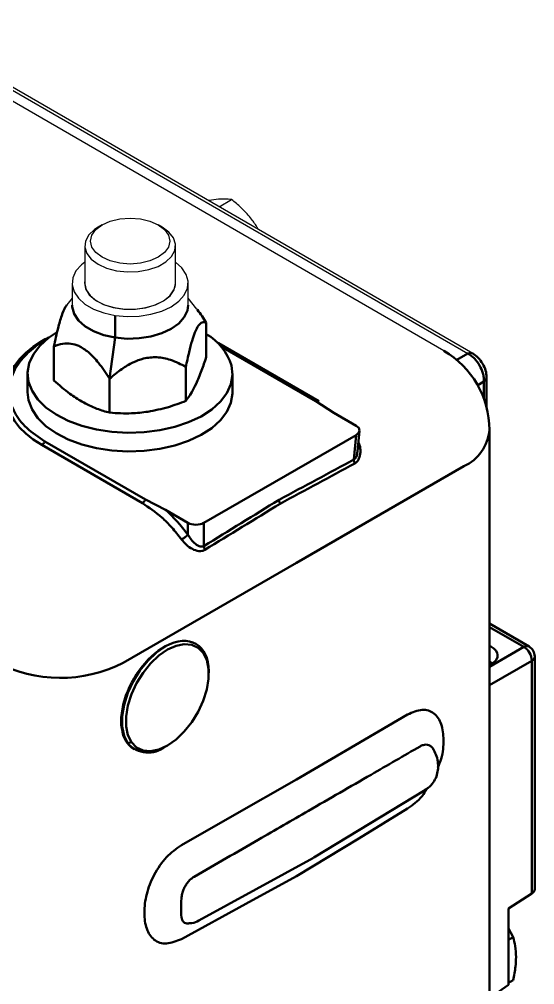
# Model space of a CAD drawing. Header units: millimetres. Extents: x 32504 to 36677, y 41990 to 42879.
# Drawn here: x 33490.56 to 33504.93, y 42785.82 to 42812.72 of the extents above; entities that cross this region are included whole.
import ezdxf

# ---------------------------------------------------------------- set-up
doc = ezdxf.new("R2010")
doc.units = ezdxf.units.MM
doc.layers.add('Net_dam', color=7, linetype='Continuous', lineweight=50)

msp = doc.modelspace()

# ---------------------------------------------------------------- linework, layer by layer
at = {"color": 7, "linetype": 'Continuous', "lineweight": 25}
for p, q in [((33502.398, 42803.4833), (33486.4069, 42812.7243)), ((33488.175, 42812.0131), (33503.069, 42803.4062)), ((33503.2083, 42803.4115), (33488.3143, 42812.0185)), ((33496.1311, 42807.5013), (33496.4768, 42807.7007)), ((33492.865, 42806.994), (33492.7527, 42806.9292)), ((33494.5419, 42806.9292), (33494.4296, 42806.994)), ((33492.3824, 42806.4129), (33492.3824, 42805.3717)), ((33494.9122, 42805.3717), (33494.9122, 42806.4129)), ((33492.0281, 42805.3744), (33492.0281, 42804.7559)), ((33495.2666, 42804.7559), (33495.2666, 42805.3744)), ((33494.8745, 42805.1842), (33494.869, 42805.1823)), ((33492.0281, 42804.9554), (33491.8824, 42804.7673)), ((33495.5086, 42804.6429), (33495.2666, 42804.9554))]:
    msp.add_line(p, q, dxfattribs=at)
at = {"color": 7, "linetype": 'Continuous', "lineweight": 25, "flags": 128}
for points in [[(33492.8647, 42806.0913), (33492.689, 42806.2236), (33492.5787, 42806.3776), (33492.5411, 42806.5429), (33492.579, 42806.7082), (33492.6896, 42806.8621), (33492.8655, 42806.9943), (33493.0947, 42807.0958), (33493.3616, 42807.1595), (33493.6479, 42807.1811), (33493.9342, 42807.1593), (33494.2009, 42807.0954), (33494.4299, 42806.9939), (33494.6056, 42806.8616), (33494.7159, 42806.7075), (33494.7535, 42806.5422), (33494.7156, 42806.377), (33494.605, 42806.223), (33494.4291, 42806.0908), (33494.1999, 42805.9894), (33493.933, 42805.9257), (33493.6467, 42805.904), (33493.3605, 42805.9258), (33493.0937, 42805.9897), (33492.8647, 42806.0913)], [(33492.7527, 42806.9292), (33492.652, 42806.8636), (33492.4941, 42806.713), (33492.4032, 42806.5449), (33492.3847, 42806.3692), (33492.4395, 42806.1961), (33492.5645, 42806.0355), (33492.7524, 42805.8969)], [(33492.7524, 42805.8969), (33492.9924, 42805.7882), (33493.2704, 42805.7159), (33493.5703, 42805.6841), (33493.8747, 42805.6946), (33494.1658, 42805.7469), (33494.4269, 42805.8379), (33494.6426, 42805.9623), (33494.8005, 42806.1129), (33494.8914, 42806.2809), (33494.91, 42806.4567), (33494.8551, 42806.6298), (33494.7301, 42806.7904), (33494.5422, 42806.929)], [(33492.3824, 42805.958), (33492.2897, 42805.8839), (33492.1359, 42805.7098), (33492.0481, 42805.5211), (33492.0302, 42805.3259), (33492.083, 42805.1329), (33492.2042, 42804.9504), (33492.3884, 42804.7865), (33492.6276, 42804.6482), (33492.9114, 42804.5417), (33493.2274, 42804.4716)], [(33493.2274, 42804.4716), (33493.5617, 42804.4409), (33493.8998, 42804.451), (33494.2268, 42804.5015), (33494.5285, 42804.5901), (33494.7917, 42804.713), (33495.0049, 42804.8649), (33495.1587, 42805.0389), (33495.2465, 42805.2277), (33495.2644, 42805.4228), (33495.2116, 42805.6158), (33495.0904, 42805.7983), (33494.9122, 42805.958)], [(33492.3824, 42805.4442), (33492.3769, 42805.3895), (33492.4075, 42805.2136), (33492.5102, 42805.047), (33492.679, 42804.8994), (33492.904, 42804.7794), (33493.1723, 42804.694), (33493.4681, 42804.6482), (33493.7744, 42804.6445), (33494.0733, 42804.6833), (33494.3474, 42804.7622), (33494.5808, 42804.8767), (33494.76, 42805.0201), (33494.8745, 42805.1842)], [(33492.3824, 42805.3717), (33492.3827, 42805.3547), (33492.4253, 42805.183), (33492.5368, 42805.022), (33492.7109, 42804.8807), (33492.9378, 42804.7671), (33493.2046, 42804.6876), (33493.4965, 42804.6466), (33493.7968, 42804.6466), (33494.0887, 42804.6873), (33494.3558, 42804.7667), (33494.5828, 42804.8802), (33494.7572, 42805.0214), (33494.869, 42805.1823)], [(33494.8745, 42805.1842), (33494.9177, 42805.3592), (33494.9122, 42805.4442)]]:
    msp.add_lwpolyline(points, dxfattribs=at)
at = {"color": 7, "linetype": 'Continuous', "lineweight": 25}
msp.add_arc((33494.4709, 42805.3729), 0.4414, 334.41664, 359.84031, dxfattribs=at)
for points, knots in [([(33496.1083, 42807.7069), (33496.0247, 42807.6986), (33495.9404, 42807.6903), (33495.8391, 42807.6707), (33495.8382, 42807.6705)], [0, 0, 0, 0, 0.9912569, 1, 1, 1, 1]), ([(33496.4768, 42807.7007), (33496.417, 42807.708), (33496.3141, 42807.7205), (33496.169, 42807.7109), (33496.1083, 42807.7069)], [0, 0, 0, 0, 0.5819524, 1, 1, 1, 1]), ([(33497.0059, 42807.1883), (33496.9197, 42807.2869), (33496.7588, 42807.4711), (33496.5663, 42807.6278), (33496.4768, 42807.7007)], [0, 0, 0, 0, 0.5352511, 1, 1, 1, 1]), ([(33497.2182, 42806.873), (33497.206, 42806.8965), (33497.1486, 42807.0066), (33497.0687, 42807.1083), (33497.0059, 42807.1883)], [0, 0, 0, 0, 0.2131987, 1, 1, 1, 1])]:
    msp.add_open_spline(points, degree=3, knots=knots, dxfattribs=at)
at = {"layer": 'Net_dam'}
for p, q in [((33493.2274, 42804.4716), (33493.2274, 42803.8531)), ((33495.7723, 42803.3152), (33495.7723, 42804.263)), ((33493.2274, 42803.8531), (33493.0769, 42802.7086)), ((33498.9108, 42802.0797), (33496.1082, 42803.6993)), ((33491.5223, 42802.6591), (33491.5223, 42803.607)), ((33496.1882, 42803.6029), (33498.8244, 42802.0795)), ((33503.069, 42803.4062), (33502.7612, 42803.2287)), ((33490.7898, 42802.8482), (33490.7898, 42802.3297)), ((33495.2019, 42802.0888), (33495.2019, 42803.0366)), ((33496.5048, 42802.3297), (33496.5048, 42802.8482)), ((33493.0769, 42801.7607), (33493.0769, 42802.7086)), ((33503.3405, 42802.5301), (33503.516, 42802.6313)), ((33503.516, 42802.6313), (33503.516, 42802.147)), ((33503.5904, 42801.9035), (33503.5904, 42802.7492)), ((33498.8244, 42802.0795), (33499.3271, 42801.757)), ((33499.3271, 42801.757), (33499.9516, 42801.3961)), ((33499.9912, 42800.6753), (33500.044, 42801.2571)), ((33503.6671, 42772.9052), (33503.6671, 42801.2841)), ((33494.0754, 42799.3408), (33491.2728, 42800.9604)), ((33499.9514, 42801.1372), (33495.7065, 42798.6892)), ((33499.9514, 42801.1372), (33499.8894, 42800.4545)), ((33491.1864, 42800.861), (33493.989, 42799.2414)), ((33498.2877, 42797.5744), (33502.9533, 42800.265)), ((33494.6336, 42799.0503), (33494.0754, 42799.3408)), ((33495.2581, 42798.6893), (33494.6336, 42799.0503)), ((33495.2581, 42798.6893), (33495.2581, 42798.3589)), ((33495.7065, 42798.0423), (33495.7065, 42798.6892)), ((33493.4565, 42794.7882), (33498.2877, 42797.5744)), ((33504.7719, 42795.241), (33503.6671, 42795.8794)), ((33503.6671, 42795.7852), (33504.6248, 42795.2317)), ((33503.7104, 42795.2429), (33503.6671, 42795.268)), ((33503.6671, 42795.2303), (33503.7104, 42795.2429)), ((33504.6248, 42795.2317), (33503.6671, 42794.6795)), ((33503.6671, 42794.1619), (33504.8489, 42794.8434)), ((33503.7474, 42794.7729), (33503.6671, 42794.8302)), ((33503.6671, 42794.723), (33503.7474, 42794.7729)), ((33504.8489, 42794.8434), (33504.8489, 42788.3551)), ((33504.9306, 42788.4778), (33504.9306, 42794.9661)), ((33495.8438, 42794.5088), (33495.8432, 42794.5498)), ((33493.5815, 42792.5479), (33493.6853, 42792.5748)), ((33493.7485, 42792.3846), (33493.7634, 42792.3755)), ((33494.6111, 42792.4424), (33494.6681, 42792.4742)), ((33498.7694, 42789.3638), (33501.8826, 42791.2489)), ((33495.5667, 42787.6066), (33498.7576, 42789.357)), ((33504.1992, 42787.9389), (33504.8489, 42788.3551)), ((33504.1992, 42785.8165), (33504.1992, 42787.9389)), ((33495.2818, 42787.5246), (33495.278, 42787.5204)), ((33504.3305, 42787.138), (33504.1992, 42787.3816)), ((33504.1992, 42787.0622), (33504.3305, 42787.138)), ((33504.1992, 42785.8648), (33504.3305, 42785.9405)), ((33504.1992, 42785.8165), (33503.6671, 42785.4417))]:
    msp.add_line(p, q, dxfattribs=at)
at = {"layer": 'Net_dam', "flags": 128}
for points in [[(33493.2274, 42803.8531), (33492.9114, 42803.9233), (33492.6276, 42804.0298), (33492.3884, 42804.168), (33492.2042, 42804.332), (33492.083, 42804.5145), (33492.0302, 42804.7075), (33492.0281, 42804.7559)], [(33495.2666, 42804.7559), (33495.2465, 42804.6092), (33495.1587, 42804.4205), (33495.0049, 42804.2464), (33494.7917, 42804.0946), (33494.5285, 42803.9717), (33494.2268, 42803.8831), (33493.8998, 42803.8326), (33493.5617, 42803.8225), (33493.2274, 42803.8531)], [(33491.5968, 42803.9971), (33491.3707, 42803.8452), (33491.1286, 42803.6273), (33490.9485, 42803.3903), (33490.8348, 42803.1399), (33490.7904, 42802.8823), (33490.8163, 42802.6239), (33490.912, 42802.371), (33491.075, 42802.1299), (33491.3013, 42801.9064), (33491.5854, 42801.7061), (33491.9203, 42801.534), (33492.2977, 42801.3942), (33492.7083, 42801.2902), (33493.1421, 42801.2246), (33493.5882, 42801.199), (33494.0359, 42801.214), (33494.474, 42801.2692), (33494.8917, 42801.3633), (33495.2788, 42801.4939), (33495.6257, 42801.6579), (33495.9239, 42801.8512), (33496.166, 42802.0691), (33496.3461, 42802.3062), (33496.4598, 42802.5566), (33496.5042, 42802.8141), (33496.4783, 42803.0726)], [(33496.5048, 42802.3297), (33496.5042, 42802.2956), (33496.4598, 42802.0381), (33496.3461, 42801.7877), (33496.166, 42801.5506), (33495.9239, 42801.3327), (33495.6257, 42801.1394), (33495.2788, 42800.9754), (33494.8917, 42800.8448), (33494.474, 42800.7507), (33494.0359, 42800.6954), (33493.5882, 42800.6805), (33493.1421, 42800.7061), (33492.7083, 42800.7717), (33492.2977, 42800.8757), (33491.9203, 42801.0155), (33491.5854, 42801.1876), (33491.3013, 42801.3879), (33491.075, 42801.6114), (33490.912, 42801.8525), (33490.8163, 42802.1054), (33490.7898, 42802.3297)], [(33493.6853, 42792.5748), (33493.587, 42792.7731), (33493.5367, 42793.0171), (33493.5367, 42793.2963), (33493.587, 42793.5983), (33493.6853, 42793.91), (33493.8275, 42794.2178), (33494.0072, 42794.5082), (33494.2167, 42794.7685), (33494.4467, 42794.9874), (33494.6872, 42795.1553), (33494.9277, 42795.2648), (33495.1577, 42795.3112), (33495.3671, 42795.2924), (33495.5468, 42795.2093), (33495.689, 42795.0655), (33495.7874, 42794.8672), (33495.8376, 42794.6232), (33495.8376, 42794.3441), (33495.7874, 42794.042), (33495.689, 42793.7303), (33495.5468, 42793.4225), (33495.3671, 42793.1321), (33495.1577, 42792.8718), (33494.9277, 42792.6529), (33494.6872, 42792.485), (33494.4467, 42792.3755), (33494.2167, 42792.3291), (33494.0072, 42792.3479), (33493.8275, 42792.431), (33493.6853, 42792.5748)], [(33494.6311, 42795.2514), (33494.3791, 42795.0755), (33494.1381, 42794.8462), (33493.9187, 42794.5734), (33493.7304, 42794.2692), (33493.5815, 42793.9467), (33493.4784, 42793.6201), (33493.4257, 42793.3037), (33493.4257, 42793.0112), (33493.4784, 42792.7556), (33493.5815, 42792.5479)], [(33501.3853, 42793.3451), (33499.6506, 42792.3302), (33498.2877, 42791.5325)], [(33498.2877, 42791.5325), (33496.4915, 42790.5115), (33495.0802, 42789.709)], [(33498.2877, 42788.8384), (33500.0223, 42789.895), (33501.3853, 42790.7254)], [(33495.0802, 42787.0893), (33496.8764, 42788.0687), (33498.2877, 42788.8384)]]:
    msp.add_lwpolyline(points, dxfattribs=at)
at = {"layer": 'Net_dam'}
for centre, radius, start, end in [((33495.0162, 42802.6206), 1.5303, 17.17705, 60.38934), ((33501.1271, 42801.2841), 2.54, 0, 59.97711), ((33502.4455, 42801.3802), 1.2254, 294.48253, 355.50352), ((33504.7067, 42795.1031), 0.1525, 64.68939, 122.48635), ((33504.3995, 42794.8429), 0.4494, 0.0545, 59.9114), ((33504.6131, 42794.9661), 0.3175, 0, 59.97711), ((33491.6947, 42798.2655), 3.8981, 242.51993, 296.86869), ((33504.7786, 42794.9786), 0.1524, 297.44526, 355.27069), ((33494.1544, 42793.0379), 0.754, 220.54041, 309.21197), ((33504.7786, 42788.4904), 0.1524, 297.44526, 355.27069)]:
    msp.add_arc(centre, radius, start, end, dxfattribs=at)
for centre, major_axis, ratio, start_param, end_param in [((33493.6515, 42802.3322), (3.4843, 0.0536), 0.5872696, 2.348349, 3.9174354), ((33493.6431, 42802.3274), (3.4843, -0.0518), 0.5671297, 2.285086, 2.3623993), ((33493.6431, 42802.3274), (3.4843, -0.0518), 0.5671297, 0.7933129, 0.8066637), ((33499.7261, 42801.2667), (0.3184, 0), 0.5757087, 5.4986442, 7.0667014), ((33415.8099, 42752.2196), (115.4925, 64.3059), 0.0137991, 0.7477324, 0.7737401), ((33415.922, 42752.1481), (115.379, 64.3746), 0.0129866, 0.7482376, 0.7742113), ((33579.8103, 42846.7975), (115.714, 69.0654), 0.0132779, 2.3505172, 2.376525), ((33494.2004, 42797.2963), (-1.4503, 2.2781), 0.54576, 4.834259, 5.1923098), ((33579.9223, 42846.726), (115.8246, 68.991), 0.0124986, 2.3510648, 2.3770386), ((33495.4824, 42798.8194), (0.3175, 0), 0.5788711, 3.9278422, 5.4958995), ((33494.6099, 42793.8408), (0.8803, 1.4702), 0.5876593, 5.52304, 7.0608032), ((33494.6315, 42793.8528), (0.8799, 1.47), 0.5876609, 0.7949253, 2.0571327), ((33503.2612, 42795.011), (0.6348, -0.0274), 0.5463298, 5.6081244, 7.0916543), ((33494.6315, 42793.8528), (0.8799, 1.47), 0.5876609, 2.6737012, 3.1380724)]:
    msp.add_ellipse(centre, major_axis=major_axis, ratio=ratio, start_param=start_param, end_param=end_param, dxfattribs=at)
for points, knots in [([(33491.5223, 42803.607), (33491.5591, 42803.7797), (33491.625, 42804.0887), (33491.7345, 42804.4679), (33491.8232, 42804.6867), (33491.8707, 42804.7452), (33491.8863, 42804.7643)], [0, 0, 0, 0, 0.35271359, 0.63099634, 0.8791244, 1, 1, 1, 1]), ([(33495.509, 42804.6404), (33495.5139, 42804.6346), (33495.6116, 42804.5214), (33495.6941, 42804.3888), (33495.7723, 42804.263)], [0, 0, 0, 0, 0.0509368, 1, 1, 1, 1]), ([(33495.7723, 42804.263), (33495.7355, 42804.277), (33495.6696, 42804.3021), (33495.5599, 42804.2134), (33495.4607, 42804.0216), (33495.3714, 42803.7559), (33495.2853, 42803.4294), (33495.2315, 42803.176), (33495.2019, 42803.0366)], [0, 0, 0, 0, 0.2203566, 0.3942128, 0.54923, 0.6761358, 0.8218771, 1, 1, 1, 1]), ([(33491.2728, 42800.9604), (33491.0924, 42801.0804), (33490.7314, 42801.3204), (33490.3992, 42801.762), (33490.2468, 42802.2316), (33490.2878, 42802.64), (33490.4259, 42802.9667), (33490.5951, 42803.2178), (33490.7639, 42803.3968), (33490.8952, 42803.5137), (33490.9693, 42803.5756), (33491.0465, 42803.6367), (33491.1063, 42803.6823), (33491.1388, 42803.7073), (33491.153, 42803.7184), (33491.1647, 42803.728), (33491.1773, 42803.7396), (33491.184, 42803.7469), (33491.1857, 42803.7508), (33491.1855, 42803.752), (33491.1851, 42803.7525), (33491.1849, 42803.7527), (33491.1847, 42803.7528)], [0, 0, 0, 0, 0.1546475, 0.3093812, 0.4640875, 0.6184474, 0.7051716, 0.7922598, 0.8811716, 0.9039594, 0.9284731, 0.9547304, 0.9779347, 0.9844204, 0.9852831, 0.9914352, 0.9958898, 0.9986772, 0.9994847, 0.9997673, 0.9998877, 1, 1, 1, 1]), ([(33491.1847, 42803.7528), (33491.1849, 42803.7527), (33491.1853, 42803.7525), (33491.1862, 42803.7523), (33491.1885, 42803.7521), (33491.1956, 42803.753), (33491.2186, 42803.76), (33491.2695, 42803.7818), (33491.3159, 42803.8019), (33491.3469, 42803.8153)], [0, 0, 0, 0, 0.0034289, 0.0070442, 0.0153213, 0.0382152, 0.1158147, 0.4095453, 1, 1, 1, 1]), ([(33493.0769, 42802.7086), (33492.9765, 42802.8598), (33492.797, 42803.1302), (33492.4979, 42803.4503), (33492.2275, 42803.628), (33491.984, 42803.6951), (33491.7494, 42803.6893), (33491.6029, 42803.6362), (33491.5223, 42803.607)], [0, 0, 0, 0, 0.2203566, 0.3942128, 0.54923, 0.6761358, 0.8218771, 1, 1, 1, 1]), ([(33503.069, 42803.4062), (33503.0968, 42803.4164), (33503.1487, 42803.4356), (33503.1881, 42803.418), (33503.2064, 42803.4098)], [0, 0, 0, 0, 0.5348872, 1, 1, 1, 1]), ([(33503.069, 42803.4062), (33503.1006, 42803.3871), (33503.1631, 42803.3495), (33503.2781, 42803.2447), (33503.4012, 42803.0815), (33503.4809, 42802.8932), (33503.5141, 42802.7412), (33503.5154, 42802.6682), (33503.516, 42802.6313)], [0, 0, 0, 0, 0.1304073, 0.2573846, 0.5, 0.7426154, 0.8695927, 1, 1, 1, 1]), ([(33503.5903, 42802.7482), (33503.5846, 42802.8102), (33503.5731, 42802.9337), (33503.4855, 42803.1302), (33503.3591, 42803.3036), (33503.258, 42803.3758), (33503.2074, 42803.4119)], [0, 0, 0, 0, 0.2508079, 0.5001068, 0.7496155, 1, 1, 1, 1]), ([(33495.2019, 42803.0366), (33495.0647, 42803.1086), (33494.8193, 42803.2374), (33494.4106, 42803.3216), (33494.041, 42803.286), (33493.7081, 42803.161), (33493.3874, 42802.9701), (33493.1871, 42802.8014), (33493.0769, 42802.7086)], [0, 0, 0, 0, 0.22035663, 0.39421284, 0.54923001, 0.67613579, 0.82187714, 1, 1, 1, 1]), ([(33495.4871, 42802.563), (33495.5389, 42802.6825), (33495.6355, 42802.9055), (33495.7289, 42803.1852), (33495.7723, 42803.3152)], [0, 0, 0, 0, 0.5352511, 1, 1, 1, 1]), ([(33491.5223, 42802.6591), (33491.6708, 42802.5284), (33491.9261, 42802.3038), (33492.1895, 42802.1396), (33492.2996, 42802.071)], [0, 0, 0, 0, 0.5819524, 1, 1, 1, 1]), ([(33495.2019, 42802.0888), (33495.2564, 42802.1611), (33495.3501, 42802.2854), (33495.4467, 42802.4812), (33495.4871, 42802.563)], [0, 0, 0, 0, 0.5819524, 1, 1, 1, 1]), ([(33503.516, 42802.6313), (33503.5388, 42802.6502), (33503.5815, 42802.6856), (33503.5859, 42802.7284), (33503.588, 42802.7484)], [0, 0, 0, 0, 0.5346334, 1, 1, 1, 1]), ([(33492.2996, 42802.071), (33492.4406, 42801.9977), (33492.7039, 42801.8608), (33492.9586, 42801.7925), (33493.0769, 42801.7607)], [0, 0, 0, 0, 0.5352511, 1, 1, 1, 1]), ([(33494.1394, 42801.7858), (33494.3321, 42801.8238), (33494.6922, 42801.8946), (33495.0402, 42802.0272), (33495.2019, 42802.0888)], [0, 0, 0, 0, 0.5352511, 1, 1, 1, 1]), ([(33493.0769, 42801.7607), (33493.28, 42801.7472), (33493.629, 42801.724), (33493.9889, 42801.7676), (33494.1394, 42801.7858)], [0, 0, 0, 0, 0.5819524, 1, 1, 1, 1]), ([(33499.9132, 42800.3469), (33499.9365, 42800.3629), (33499.9843, 42800.3957), (33500.0475, 42800.5014), (33500.0773, 42800.6598), (33500.067, 42800.8203), (33500.0253, 42800.9035), (33500.014, 42800.926)], [0, 0, 0, 0, 0.1480839, 0.30315, 0.5992332, 0.8915337, 1, 1, 1, 1]), ([(33499.9872, 42800.6759), (33499.9831, 42800.6351), (33499.9763, 42800.5688), (33499.9376, 42800.4913), (33499.9049, 42800.4663), (33499.8894, 42800.4545)], [0, 0, 0, 0, 0.4575918, 0.7425903, 1, 1, 1, 1]), ([(33499.8894, 42800.4545), (33499.8892, 42800.4462), (33499.8887, 42800.4295), (33499.8931, 42800.4021), (33499.9009, 42800.3742), (33499.9091, 42800.356), (33499.9132, 42800.3469)], [0, 0, 0, 0, 0.24999573, 0.49999185, 0.74997411, 1, 1, 1, 1]), ([(33497.8019, 42799.3315), (33497.8021, 42799.3209), (33497.8024, 42799.301), (33497.8111, 42799.2632), (33497.823, 42799.2374), (33497.8303, 42799.2217)], [0, 0, 0, 0, 0.3100906, 0.5804992, 1, 1, 1, 1]), ([(33493.989, 42799.2414), (33494.1712, 42799.1192), (33494.4526, 42798.9305), (33494.8183, 42798.5604), (33494.9924, 42798.3379), (33495.0817, 42798.2238)], [0, 0, 0, 0, 0.4725484, 0.7295807, 1, 1, 1, 1]), ([(33495.2581, 42798.3589), (33495.2536, 42798.3545), (33495.2444, 42798.3457), (33495.2195, 42798.3241), (33495.1887, 42798.2993), (33495.1552, 42798.2742), (33495.121, 42798.2496), (33495.0974, 42798.2341), (33495.0817, 42798.2238)], [0, 0, 0, 0, 0.1252333, 0.2505318, 0.4998352, 0.6248327, 0.750168, 1, 1, 1, 1]), ([(33495.7065, 42798.0423), (33495.6914, 42798.0358), (33495.6584, 42798.0217), (33495.5996, 42798.0294), (33495.5339, 42798.0564), (33495.4485, 42798.1173), (33495.3508, 42798.2158), (33495.2889, 42798.3114), (33495.2581, 42798.3589)], [0, 0, 0, 0, 0.0924381, 0.2012413, 0.3317304, 0.4781642, 0.7402222, 1, 1, 1, 1]), ([(33495.0817, 42798.2238), (33495.1257, 42798.1719), (33495.2143, 42798.0674), (33495.3823, 42797.9525), (33495.5334, 42797.9), (33495.655, 42797.9007), (33495.7089, 42797.9255), (33495.7359, 42797.9378)], [0, 0, 0, 0, 0.2436588, 0.4912276, 0.7429149, 0.8715934, 1, 1, 1, 1]), ([(33495.7065, 42798.0423), (33495.7068, 42798.0342), (33495.7074, 42798.0181), (33495.7134, 42797.9916), (33495.7224, 42797.9645), (33495.7314, 42797.9467), (33495.7359, 42797.9378)], [0, 0, 0, 0, 0.2499586, 0.5, 0.7500414, 1, 1, 1, 1]), ([(33502.2315, 42791.8716), (33502.2642, 42791.9525), (33502.3708, 42792.2159), (33502.3998, 42792.6439), (33502.3465, 42793.0979), (33502.141, 42793.4115), (33501.8026, 42793.5268), (33501.5243, 42793.4057), (33501.3853, 42793.3451)], [0, 0, 0, 0, 0.0813688, 0.2649983, 0.4486014, 0.6320964, 0.8161827, 1, 1, 1, 1]), ([(33498.6243, 42790.6645), (33499.2051, 42790.9997), (33500.2422, 42791.5983), (33501.2797, 42792.1964), (33501.7362, 42792.4596)], [0, 0, 0, 0, 0.5600004, 1, 1, 1, 1]), ([(33501.7362, 42792.4596), (33501.7641, 42792.4736), (33501.8201, 42792.5018), (33501.9022, 42792.5128), (33501.9784, 42792.4996), (33502.0454, 42792.458), (33502.0953, 42792.4033), (33502.116, 42792.3572), (33502.1233, 42792.3411)], [0, 0, 0, 0, 0.1741847, 0.349952, 0.5275123, 0.7091837, 0.8985076, 1, 1, 1, 1]), ([(33501.8778, 42791.2561), (33501.9069, 42791.2713), (33501.9961, 42791.318), (33502.1042, 42791.4468), (33502.1947, 42791.6166), (33502.2381, 42791.8006), (33502.2386, 42791.9926), (33502.2011, 42792.1835), (33502.1425, 42792.3008), (33502.1145, 42792.3568)], [0, 0, 0, 0, 0.0782527, 0.240428, 0.3917917, 0.5395809, 0.6906774, 0.8522741, 1, 1, 1, 1]), ([(33501.3853, 42790.7254), (33501.5287, 42790.8256), (33501.7335, 42790.9687), (33501.885, 42791.2132), (33501.9304, 42791.2865)], [0, 0, 0, 0, 0.7001647, 1, 1, 1, 1]), ([(33495.4311, 42788.8235), (33496.0271, 42789.1673), (33497.0913, 42789.7812), (33498.1559, 42790.3946), (33498.6243, 42790.6645)], [0, 0, 0, 0, 0.5599996, 1, 1, 1, 1]), ([(33495.0802, 42789.709), (33494.9362, 42789.6064), (33494.6482, 42789.401), (33494.2973, 42788.8879), (33494.0862, 42788.335), (33494.0245, 42787.811), (33494.086, 42787.3554), (33494.2976, 42787.0384), (33494.6483, 42786.916), (33494.9362, 42787.0315), (33495.0802, 42787.0893)], [0, 0, 0, 0, 0.12505456, 0.250292, 0.37512724, 0.50003663, 0.62496435, 0.74988875, 0.87493401, 1, 1, 1, 1]), ([(33495.2666, 42787.5199), (33495.2425, 42787.5217), (33495.1936, 42787.5255), (33495.1372, 42787.5616), (33495.0966, 42787.6196), (33495.067, 42787.7338), (33495.0723, 42787.9263), (33495.0679, 42788.1605), (33495.0969, 42788.3485), (33495.1363, 42788.4739), (33495.1938, 42788.5869), (33495.2648, 42788.6851), (33495.3449, 42788.7675), (33495.4024, 42788.8049), (33495.4311, 42788.8235)], [0, 0, 0, 0, 0.0636134, 0.1288365, 0.1968216, 0.2697161, 0.4370965, 0.604421, 0.6773189, 0.7453108, 0.8105545, 0.8743215, 0.9374447, 1, 1, 1, 1]), ([(33495.2858, 42787.5278), (33495.3148, 42787.5292), (33495.4106, 42787.5338), (33495.5112, 42787.5654), (33495.5674, 42787.608), (33495.5701, 42787.6101)], [0, 0, 0, 0, 0.2933176, 0.96555, 1, 1, 1, 1]), ([(33504.4107, 42786.5855), (33504.406, 42786.6914), (33504.3972, 42786.8892), (33504.3517, 42787.059), (33504.3305, 42787.138)], [0, 0, 0, 0, 0.53525105, 1, 1, 1, 1]), ([(33504.3305, 42785.9405), (33504.3564, 42786.0699), (33504.4009, 42786.2923), (33504.4079, 42786.4991), (33504.4107, 42786.5855)], [0, 0, 0, 0, 0.5819524, 1, 1, 1, 1])]:
    msp.add_open_spline(points, degree=3, knots=knots, dxfattribs=at)
for points in [[(33498.9108, 42802.0797), (33498.9025, 42802.0757), (33498.8859, 42802.0677), (33498.8624, 42802.0645), (33498.8411, 42802.0676), (33498.83, 42802.0755), (33498.8244, 42802.0795)], [(33491.1864, 42800.861), (33491.1947, 42800.8665), (33491.2113, 42800.8777), (33491.2348, 42800.9016), (33491.2561, 42800.9292), (33491.2672, 42800.95), (33491.2728, 42800.9604)], [(33494.0754, 42799.3408), (33494.0699, 42799.3304), (33494.0588, 42799.3096), (33494.0374, 42799.282), (33494.014, 42799.2581), (33493.9973, 42799.2469), (33493.989, 42799.2414)], [(33493.4565, 42792.774), (33493.427, 42792.8995), (33493.3679, 42793.1507), (33493.427, 42793.4655), (33493.4565, 42793.6229)]]:
    msp.add_open_spline(points, degree=3, dxfattribs=at)

doc.saveas('drawing.dxf')
